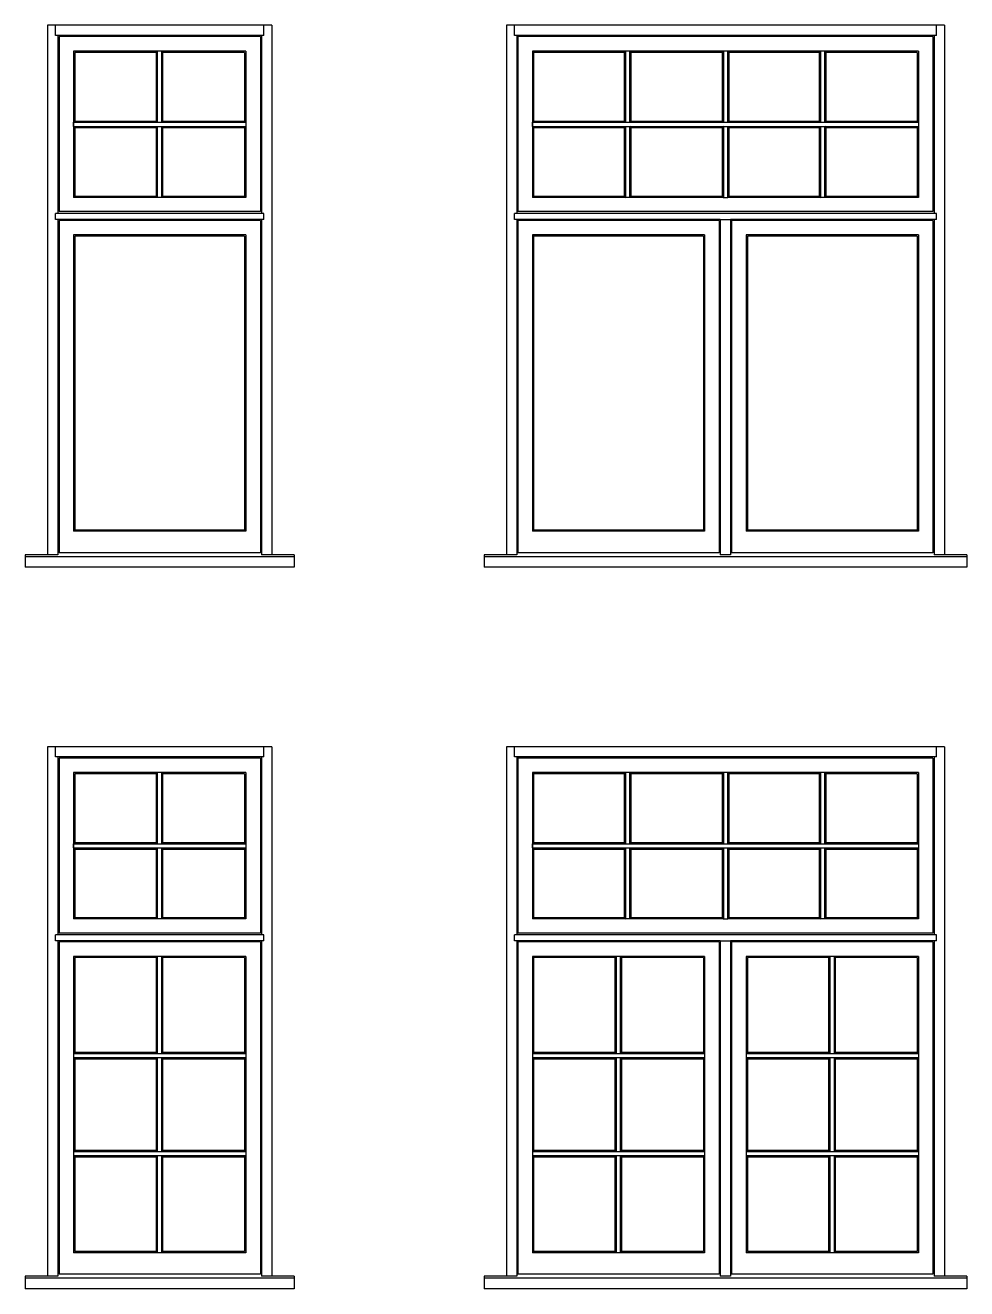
# Model space of a CAD drawing. Header units: inches. Extents: x 1985 to 11287, y 379 to 3234.
# Drawn here: x 9094.9 to 9221, y 1561.9 to 1730.9 of the extents above; entities that cross this region are included whole.
import ezdxf

# ---------------------------------------------------------------- set-up
doc = ezdxf.new("R2010")
doc.units = ezdxf.units.IN
doc.header["$MEASUREMENT"] = 0
doc.layers.add('elevation 99', color=7, linetype='CONTINUOUS')

msp = doc.modelspace()

# ---------------------------------------------------------------- linework, layer by layer
at = {"layer": 'elevation 99'}
for p, q in [((9097.929608, 1730.927162), (9097.929608, 1705.737557)), ((9127.92959, 1730.927162), (9097.929608, 1730.927162)), ((9098.992108, 1729.552161), (9098.992108, 1730.927162)), ((9126.86709, 1729.552161), (9098.992108, 1729.552161)), ((9099.304608, 1729.552161), (9099.304608, 1705.737557)), ((9126.55459, 1729.552161), (9126.55459, 1705.737557)), ((9126.86709, 1729.552161), (9126.86709, 1730.927162)), ((9127.92959, 1730.927162), (9127.92959, 1705.737557)), ((9159.357966, 1730.927162), (9159.357966, 1705.737557)), ((9189.357947, 1730.927162), (9159.357966, 1730.927162)), ((9160.420466, 1729.552161), (9160.420466, 1730.927162)), ((9187.982947, 1729.552161), (9160.420466, 1729.552161)), ((9160.732966, 1729.552161), (9160.732966, 1705.737557)), ((9216.920429, 1729.552161), (9183.482947, 1729.552161)), ((9217.982929, 1730.927162), (9187.982947, 1730.927162)), ((9216.607929, 1729.552161), (9216.607929, 1705.737557)), ((9216.920429, 1729.552161), (9216.920429, 1730.927162)), ((9217.982929, 1730.927162), (9217.982929, 1705.737557)), ((9099.448014, 1729.408475), (9099.448014, 1705.988024)), ((9126.410904, 1729.408475), (9099.448014, 1729.408475)), ((9126.410904, 1729.408475), (9126.410904, 1705.988024)), ((9160.876372, 1729.408475), (9160.876372, 1705.988024)), ((9187.839262, 1729.408475), (9160.876372, 1729.408475)), ((9216.464243, 1729.408475), (9183.626354, 1729.408475)), ((9216.464243, 1729.408475), (9216.464243, 1705.988024)), ((9101.393894, 1727.462875), (9101.393894, 1707.870966)), ((9124.465304, 1727.462875), (9101.393894, 1727.462875)), ((9101.554608, 1727.302161), (9101.554608, 1718.104421)), ((9112.487067, 1727.302161), (9101.554608, 1727.302161)), ((9112.487067, 1727.302161), (9112.647781, 1727.462875)), ((9112.487067, 1718.104421), (9112.487067, 1727.302161)), ((9112.647781, 1717.943706), (9112.647781, 1727.462875)), ((9113.201353, 1727.462875), (9113.362067, 1727.302161)), ((9113.201353, 1717.943706), (9113.201353, 1727.462875)), ((9124.30459, 1727.302161), (9113.362067, 1727.302161)), ((9113.362067, 1718.104421), (9113.362067, 1727.302161)), ((9124.30459, 1727.302161), (9124.30459, 1718.104421)), ((9124.465304, 1727.462875), (9124.465304, 1707.870966)), ((9162.822251, 1727.462875), (9162.822251, 1707.870966)), ((9188.393662, 1727.462875), (9162.822251, 1727.462875)), ((9162.982966, 1727.302161), (9162.982966, 1718.104421)), ((9175.165424, 1727.302161), (9162.982966, 1727.302161)), ((9175.165424, 1727.302161), (9175.326139, 1727.462875)), ((9175.165424, 1718.104421), (9175.165424, 1727.302161)), ((9175.326139, 1717.943706), (9175.326139, 1727.462875)), ((9175.87971, 1727.462875), (9176.040424, 1727.302161)), ((9175.87971, 1717.943706), (9175.87971, 1727.462875)), ((9188.232947, 1727.302161), (9176.040424, 1727.302161)), ((9176.040424, 1718.104421), (9176.040424, 1727.302161)), ((9188.232947, 1727.302161), (9188.393662, 1727.462875)), ((9188.232947, 1727.302161), (9188.232947, 1718.104421)), ((9188.393662, 1727.462875), (9188.393662, 1717.943706)), ((9214.518643, 1727.462875), (9188.393662, 1727.462875)), ((9188.947233, 1727.462875), (9188.947233, 1717.943706)), ((9188.947233, 1727.462875), (9189.107947, 1727.302161)), ((9189.107947, 1727.302161), (9189.107947, 1718.104421)), ((9201.290406, 1727.302161), (9189.107947, 1727.302161)), ((9201.290406, 1727.302161), (9201.45112, 1727.462875)), ((9201.290406, 1718.104421), (9201.290406, 1727.302161)), ((9201.45112, 1717.943706), (9201.45112, 1727.462875)), ((9202.004692, 1727.462875), (9202.165406, 1727.302161)), ((9202.004692, 1717.943706), (9202.004692, 1727.462875)), ((9214.357929, 1727.302161), (9202.165406, 1727.302161)), ((9202.165406, 1718.104421), (9202.165406, 1727.302161)), ((9214.357929, 1727.302161), (9214.357929, 1718.104421)), ((9214.518643, 1727.462875), (9214.518643, 1707.870966)), ((9101.554608, 1718.104421), (9101.393894, 1717.943706)), ((9101.393894, 1717.943706), (9112.647781, 1717.943706)), ((9101.393894, 1717.390135), (9101.393894, 1717.943706)), ((9101.554608, 1718.104421), (9112.487067, 1718.104421)), ((9112.487067, 1718.104421), (9112.647781, 1717.943706)), ((9112.647781, 1717.943706), (9113.201353, 1717.943706)), ((9113.362067, 1718.104421), (9113.201353, 1717.943706)), ((9113.201353, 1717.943706), (9124.465304, 1717.943706)), ((9113.362067, 1718.104421), (9124.30459, 1718.104421)), ((9124.30459, 1718.104421), (9124.465304, 1717.943706)), ((9162.982966, 1718.104421), (9162.822251, 1717.943706)), ((9162.822251, 1717.943706), (9175.326139, 1717.943706)), ((9162.822251, 1717.390135), (9162.822251, 1717.943706)), ((9162.982966, 1718.104421), (9175.165424, 1718.104421)), ((9175.165424, 1718.104421), (9175.326139, 1717.943706)), ((9175.326139, 1717.943706), (9175.87971, 1717.943706)), ((9176.040424, 1718.104421), (9175.87971, 1717.943706)), ((9175.87971, 1717.943706), (9188.393662, 1717.943706)), ((9176.040424, 1718.104421), (9188.232947, 1718.104421)), ((9188.232947, 1718.104421), (9188.393662, 1717.943706)), ((9188.393662, 1717.943706), (9188.947233, 1717.943706)), ((9189.107947, 1718.104421), (9188.947233, 1717.943706)), ((9188.947233, 1717.943706), (9201.45112, 1717.943706)), ((9189.107947, 1718.104421), (9201.290406, 1718.104421)), ((9201.290406, 1718.104421), (9201.45112, 1717.943706)), ((9201.45112, 1717.943706), (9202.004692, 1717.943706)), ((9202.165406, 1718.104421), (9202.004692, 1717.943706)), ((9202.004692, 1717.943706), (9214.518643, 1717.943706)), ((9202.165406, 1718.104421), (9214.357929, 1718.104421)), ((9214.357929, 1718.104421), (9214.518643, 1717.943706)), ((9101.393894, 1717.390135), (9112.647781, 1717.390135)), ((9101.393894, 1717.390135), (9101.554608, 1717.229421)), ((9101.554608, 1717.229421), (9101.554608, 1708.031681)), ((9101.554608, 1717.229421), (9112.487067, 1717.229421)), ((9112.487067, 1717.229421), (9112.647781, 1717.390135)), ((9112.487067, 1708.031681), (9112.487067, 1717.229421)), ((9112.647781, 1707.870966), (9112.647781, 1717.390135)), ((9112.647781, 1717.390135), (9113.201353, 1717.390135)), ((9113.201353, 1707.870966), (9113.201353, 1717.390135)), ((9113.201353, 1717.390135), (9124.465304, 1717.390135)), ((9113.362067, 1717.229421), (9113.201353, 1717.390135)), ((9113.362067, 1708.031681), (9113.362067, 1717.229421)), ((9113.362067, 1717.229421), (9124.30459, 1717.229421)), ((9124.465304, 1717.390135), (9124.30459, 1717.229421)), ((9124.30459, 1717.229421), (9124.30459, 1708.031681)), ((9162.822251, 1717.390135), (9175.326139, 1717.390135)), ((9162.822251, 1717.390135), (9162.982966, 1717.229421)), ((9162.982966, 1717.229421), (9162.982966, 1708.031681)), ((9162.982966, 1717.229421), (9175.165424, 1717.229421)), ((9175.165424, 1717.229421), (9175.326139, 1717.390135)), ((9175.165424, 1708.031681), (9175.165424, 1717.229421)), ((9175.326139, 1707.870966), (9175.326139, 1717.390135)), ((9175.326139, 1717.390135), (9175.87971, 1717.390135)), ((9175.87971, 1707.870966), (9175.87971, 1717.390135)), ((9175.87971, 1717.390135), (9188.393662, 1717.390135)), ((9176.040424, 1717.229421), (9175.87971, 1717.390135)), ((9176.040424, 1708.031681), (9176.040424, 1717.229421)), ((9176.040424, 1717.229421), (9188.232947, 1717.229421)), ((9188.393662, 1717.390135), (9188.232947, 1717.229421)), ((9188.232947, 1717.229421), (9188.232947, 1708.031681)), ((9188.393662, 1717.390135), (9188.947233, 1717.390135)), ((9188.393662, 1717.390135), (9188.393662, 1707.870966)), ((9188.947233, 1717.390135), (9201.45112, 1717.390135)), ((9188.947233, 1717.390135), (9189.107947, 1717.229421)), ((9188.947233, 1717.390135), (9188.947233, 1707.870966)), ((9189.107947, 1717.229421), (9189.107947, 1708.031681)), ((9189.107947, 1717.229421), (9201.290406, 1717.229421)), ((9201.290406, 1717.229421), (9201.45112, 1717.390135)), ((9201.290406, 1708.031681), (9201.290406, 1717.229421)), ((9201.45112, 1707.870966), (9201.45112, 1717.390135)), ((9201.45112, 1717.390135), (9202.004692, 1717.390135)), ((9202.004692, 1707.870966), (9202.004692, 1717.390135)), ((9202.004692, 1717.390135), (9214.518643, 1717.390135)), ((9202.165406, 1717.229421), (9202.004692, 1717.390135)), ((9202.165406, 1708.031681), (9202.165406, 1717.229421)), ((9202.165406, 1717.229421), (9214.357929, 1717.229421)), ((9214.518643, 1717.390135), (9214.357929, 1717.229421)), ((9214.357929, 1717.229421), (9214.357929, 1708.031681)), ((9124.465304, 1707.870966), (9101.393894, 1707.870966)), ((9112.487067, 1708.031681), (9101.554608, 1708.031681)), ((9112.487067, 1708.031681), (9112.647781, 1707.870966)), ((9113.362067, 1708.031681), (9113.201353, 1707.870966)), ((9124.30459, 1708.031681), (9113.362067, 1708.031681)), ((9188.393662, 1707.870966), (9162.822251, 1707.870966)), ((9175.165424, 1708.031681), (9162.982966, 1708.031681)), ((9175.165424, 1708.031681), (9175.326139, 1707.870966)), ((9176.040424, 1708.031681), (9175.87971, 1707.870966)), ((9188.232947, 1708.031681), (9176.040424, 1708.031681)), ((9188.232947, 1708.031681), (9188.393662, 1707.870966)), ((9188.393662, 1707.870966), (9188.947233, 1707.870966)), ((9188.947233, 1707.870966), (9189.107947, 1708.031681)), ((9214.518643, 1707.870966), (9188.947233, 1707.870966)), ((9201.290406, 1708.031681), (9189.107947, 1708.031681)), ((9201.290406, 1708.031681), (9201.45112, 1707.870966)), ((9202.165406, 1708.031681), (9202.004692, 1707.870966)), ((9214.357929, 1708.031681), (9202.165406, 1708.031681)), ((9126.410904, 1705.988024), (9099.448014, 1705.988024)), ((9187.839262, 1705.988024), (9160.876372, 1705.988024)), ((9216.464243, 1705.988024), (9183.626354, 1705.988024)), ((9097.929608, 1705.737557), (9097.929608, 1660.081251)), ((9126.86709, 1705.737557), (9098.992108, 1705.737557)), ((9098.992108, 1704.957356), (9098.992108, 1705.737557)), ((9126.86709, 1704.957356), (9098.992108, 1704.957356)), ((9099.304608, 1704.957356), (9099.304608, 1660.081251)), ((9099.448014, 1704.81367), (9099.448014, 1660.331718)), ((9126.410904, 1704.81367), (9099.448014, 1704.81367)), ((9126.410904, 1704.81367), (9126.410904, 1660.331718)), ((9126.55459, 1704.957356), (9126.55459, 1660.081251)), ((9126.86709, 1704.957356), (9126.86709, 1705.737557)), ((9127.92959, 1705.737557), (9127.92959, 1660.081251)), ((9159.357966, 1705.737557), (9159.357966, 1660.081251)), ((9187.982947, 1705.737557), (9160.420466, 1705.737557)), ((9160.420466, 1704.957356), (9160.420466, 1705.737557)), ((9187.982947, 1704.957356), (9160.420466, 1704.957356)), ((9160.732966, 1704.957356), (9160.732966, 1660.081251)), ((9160.876372, 1704.81367), (9160.876372, 1660.331718)), ((9187.839262, 1704.81367), (9160.876372, 1704.81367)), ((9216.920429, 1705.737557), (9183.482947, 1705.737557)), ((9187.839262, 1704.81367), (9187.839262, 1660.331718)), ((9187.982947, 1704.957356), (9187.982947, 1660.081251)), ((9187.982947, 1704.957356), (9187.982947, 1660.081251)), ((9187.982947, 1704.957356), (9189.357947, 1704.957356)), ((9189.357947, 1704.957356), (9189.357947, 1660.081251)), ((9189.357947, 1704.957356), (9189.357947, 1660.081251)), ((9216.920429, 1704.957356), (9189.357947, 1704.957356)), ((9189.501354, 1704.81367), (9189.501354, 1660.331718)), ((9216.464243, 1704.81367), (9189.501354, 1704.81367)), ((9216.464243, 1704.81367), (9216.464243, 1660.331718)), ((9216.607929, 1704.957356), (9216.607929, 1660.081251)), ((9216.920429, 1704.957356), (9216.920429, 1705.737557)), ((9217.982929, 1705.737557), (9217.982929, 1660.081251)), ((9101.393894, 1702.86807), (9101.393894, 1663.21466)), ((9124.465304, 1702.86807), (9101.393894, 1702.86807)), ((9101.554608, 1702.707356), (9101.554608, 1663.375374)), ((9124.30459, 1702.707356), (9101.554608, 1702.707356)), ((9124.30459, 1702.707356), (9124.30459, 1663.375374)), ((9124.465304, 1702.86807), (9124.465304, 1663.21466)), ((9162.822251, 1702.86807), (9162.822251, 1663.21466)), ((9185.893662, 1702.86807), (9162.822251, 1702.86807)), ((9162.982966, 1702.707356), (9162.982966, 1663.375374)), ((9185.732947, 1702.707356), (9162.982966, 1702.707356)), ((9185.732947, 1702.707356), (9185.732947, 1663.375374)), ((9185.893662, 1702.86807), (9185.893662, 1663.21466)), ((9191.447233, 1702.86807), (9191.447233, 1663.21466)), ((9214.518643, 1702.86807), (9191.447233, 1702.86807)), ((9191.607947, 1702.707356), (9191.607947, 1663.375374)), ((9214.357929, 1702.707356), (9191.607947, 1702.707356)), ((9214.357929, 1702.707356), (9214.357929, 1663.375374)), ((9214.518643, 1702.86807), (9214.518643, 1663.21466)), ((9124.465304, 1663.21466), (9101.393894, 1663.21466)), ((9124.30459, 1663.375374), (9101.554608, 1663.375374)), ((9185.893662, 1663.21466), (9162.822251, 1663.21466)), ((9185.732947, 1663.375374), (9162.982966, 1663.375374)), ((9214.518643, 1663.21466), (9191.447233, 1663.21466)), ((9214.357929, 1663.375374), (9191.607947, 1663.375374)), ((9126.410904, 1660.331718), (9099.448014, 1660.331718)), ((9187.839262, 1660.331718), (9160.876372, 1660.331718)), ((9216.464243, 1660.331718), (9189.501354, 1660.331718)), ((9099.304608, 1660.081251), (9094.929608, 1660.081251)), ((9094.929608, 1660.081251), (9094.929608, 1658.398508)), ((9130.92959, 1659.794719), (9094.929608, 1659.794719)), ((9130.92959, 1660.081251), (9126.55459, 1660.081251)), ((9130.92959, 1660.081251), (9130.92959, 1658.398508)), ((9160.732966, 1660.081251), (9156.357966, 1660.081251)), ((9156.357966, 1660.081251), (9156.357966, 1658.398508)), ((9192.357947, 1659.794719), (9156.357966, 1659.794719)), ((9220.982929, 1659.794719), (9184.982947, 1659.794719)), ((9189.357947, 1660.081251), (9187.982947, 1660.081251)), ((9220.982929, 1660.081251), (9216.607929, 1660.081251)), ((9220.982929, 1660.081251), (9220.982929, 1658.398508)), ((9130.92959, 1658.398508), (9094.929608, 1658.398508)), ((9192.357947, 1658.398508), (9156.357966, 1658.398508)), ((9220.982929, 1658.398508), (9184.982947, 1658.398508)), ((9097.929608, 1634.398516), (9097.929608, 1609.208911)), ((9127.92959, 1634.398516), (9097.929608, 1634.398516)), ((9098.992108, 1633.023515), (9098.992108, 1634.398516)), ((9126.86709, 1633.023515), (9126.86709, 1634.398516)), ((9127.92959, 1634.398516), (9127.92959, 1609.208911)), ((9159.357966, 1634.398516), (9159.357966, 1609.208911)), ((9189.357947, 1634.398516), (9159.357966, 1634.398516)), ((9160.420466, 1633.023515), (9160.420466, 1634.398516)), ((9217.982929, 1634.398516), (9187.982947, 1634.398516)), ((9216.920429, 1633.023515), (9216.920429, 1634.398516)), ((9217.982929, 1634.398516), (9217.982929, 1609.208911)), ((9126.86709, 1633.023515), (9098.992108, 1633.023515)), ((9099.304608, 1633.023515), (9099.304608, 1609.208911)), ((9099.448014, 1632.879829), (9099.448014, 1609.459378)), ((9126.410904, 1632.879829), (9099.448014, 1632.879829)), ((9126.410904, 1632.879829), (9126.410904, 1609.459378)), ((9126.55459, 1633.023515), (9126.55459, 1609.208911)), ((9216.920429, 1633.023515), (9160.420466, 1633.023515)), ((9160.732966, 1633.023515), (9160.732966, 1609.208911)), ((9160.876372, 1632.879829), (9160.876372, 1609.459378)), ((9216.464243, 1632.879829), (9160.876372, 1632.879829)), ((9216.464243, 1632.879829), (9216.464243, 1609.459378)), ((9216.607929, 1633.023515), (9216.607929, 1609.208911)), ((9101.393894, 1630.934229), (9101.393894, 1611.34232)), ((9124.465304, 1630.934229), (9101.393894, 1630.934229)), ((9101.554608, 1630.773515), (9101.554608, 1621.575775)), ((9112.487067, 1630.773515), (9101.554608, 1630.773515)), ((9112.487067, 1630.773515), (9112.647781, 1630.934229)), ((9112.487067, 1621.575775), (9112.487067, 1630.773515)), ((9112.647781, 1621.415061), (9112.647781, 1630.934229)), ((9113.201353, 1630.934229), (9113.362067, 1630.773515)), ((9113.201353, 1621.415061), (9113.201353, 1630.934229)), ((9124.30459, 1630.773515), (9113.362067, 1630.773515)), ((9113.362067, 1621.575775), (9113.362067, 1630.773515)), ((9124.30459, 1630.773515), (9124.30459, 1621.575775)), ((9124.465304, 1630.934229), (9124.465304, 1611.34232)), ((9162.822251, 1630.934229), (9162.822251, 1611.34232)), ((9188.393662, 1630.934229), (9162.822251, 1630.934229)), ((9162.982966, 1630.773515), (9162.982966, 1621.575775)), ((9175.165424, 1630.773515), (9162.982966, 1630.773515)), ((9175.165424, 1630.773515), (9175.326139, 1630.934229)), ((9175.165424, 1621.575775), (9175.165424, 1630.773515)), ((9175.326139, 1621.415061), (9175.326139, 1630.934229)), ((9175.87971, 1630.934229), (9176.040424, 1630.773515)), ((9175.87971, 1621.415061), (9175.87971, 1630.934229)), ((9188.232947, 1630.773515), (9176.040424, 1630.773515)), ((9176.040424, 1621.575775), (9176.040424, 1630.773515)), ((9188.232947, 1630.773515), (9188.393662, 1630.934229)), ((9188.232947, 1630.773515), (9188.232947, 1621.575775)), ((9188.393662, 1630.934229), (9188.393662, 1621.415061)), ((9214.518643, 1630.934229), (9188.393662, 1630.934229)), ((9188.947233, 1630.934229), (9188.947233, 1621.415061)), ((9188.947233, 1630.934229), (9189.107947, 1630.773515)), ((9189.107947, 1630.773515), (9189.107947, 1621.575775)), ((9201.290406, 1630.773515), (9189.107947, 1630.773515)), ((9201.290406, 1630.773515), (9201.45112, 1630.934229)), ((9201.290406, 1621.575775), (9201.290406, 1630.773515)), ((9201.45112, 1621.415061), (9201.45112, 1630.934229)), ((9202.004692, 1630.934229), (9202.165406, 1630.773515)), ((9202.004692, 1621.415061), (9202.004692, 1630.934229)), ((9214.357929, 1630.773515), (9202.165406, 1630.773515)), ((9202.165406, 1621.575775), (9202.165406, 1630.773515)), ((9214.357929, 1630.773515), (9214.357929, 1621.575775)), ((9214.518643, 1630.934229), (9214.518643, 1611.34232)), ((9101.554608, 1621.575775), (9101.393894, 1621.415061)), ((9101.393894, 1621.415061), (9112.647781, 1621.415061)), ((9101.393894, 1620.861489), (9101.393894, 1621.415061)), ((9101.554608, 1621.575775), (9112.487067, 1621.575775)), ((9112.487067, 1621.575775), (9112.647781, 1621.415061)), ((9112.647781, 1621.415061), (9113.201353, 1621.415061)), ((9113.362067, 1621.575775), (9113.201353, 1621.415061)), ((9113.201353, 1621.415061), (9124.465304, 1621.415061)), ((9113.362067, 1621.575775), (9124.30459, 1621.575775)), ((9124.30459, 1621.575775), (9124.465304, 1621.415061)), ((9162.982966, 1621.575775), (9162.822251, 1621.415061)), ((9162.822251, 1621.415061), (9175.326139, 1621.415061)), ((9162.822251, 1620.861489), (9162.822251, 1621.415061)), ((9162.982966, 1621.575775), (9175.165424, 1621.575775)), ((9175.165424, 1621.575775), (9175.326139, 1621.415061)), ((9175.326139, 1621.415061), (9175.87971, 1621.415061)), ((9176.040424, 1621.575775), (9175.87971, 1621.415061)), ((9175.87971, 1621.415061), (9188.393662, 1621.415061)), ((9176.040424, 1621.575775), (9188.232947, 1621.575775)), ((9188.232947, 1621.575775), (9188.393662, 1621.415061)), ((9188.393662, 1621.415061), (9188.947233, 1621.415061)), ((9189.107947, 1621.575775), (9188.947233, 1621.415061)), ((9188.947233, 1621.415061), (9201.45112, 1621.415061)), ((9189.107947, 1621.575775), (9201.290406, 1621.575775)), ((9201.290406, 1621.575775), (9201.45112, 1621.415061)), ((9201.45112, 1621.415061), (9202.004692, 1621.415061)), ((9202.165406, 1621.575775), (9202.004692, 1621.415061)), ((9202.004692, 1621.415061), (9214.518643, 1621.415061)), ((9202.165406, 1621.575775), (9214.357929, 1621.575775)), ((9214.357929, 1621.575775), (9214.518643, 1621.415061)), ((9101.393894, 1620.861489), (9112.647781, 1620.861489)), ((9101.393894, 1620.861489), (9101.554608, 1620.700775)), ((9101.554608, 1620.700775), (9101.554608, 1611.503035)), ((9101.554608, 1620.700775), (9112.487067, 1620.700775)), ((9112.487067, 1620.700775), (9112.647781, 1620.861489)), ((9112.487067, 1611.503035), (9112.487067, 1620.700775)), ((9112.647781, 1611.34232), (9112.647781, 1620.861489)), ((9112.647781, 1620.861489), (9113.201353, 1620.861489)), ((9113.201353, 1611.34232), (9113.201353, 1620.861489)), ((9113.201353, 1620.861489), (9124.465304, 1620.861489)), ((9113.362067, 1620.700775), (9113.201353, 1620.861489)), ((9113.362067, 1611.503035), (9113.362067, 1620.700775)), ((9113.362067, 1620.700775), (9124.30459, 1620.700775)), ((9124.465304, 1620.861489), (9124.30459, 1620.700775)), ((9124.30459, 1620.700775), (9124.30459, 1611.503035)), ((9162.822251, 1620.861489), (9175.326139, 1620.861489)), ((9162.822251, 1620.861489), (9162.982966, 1620.700775)), ((9162.982966, 1620.700775), (9162.982966, 1611.503035)), ((9162.982966, 1620.700775), (9175.165424, 1620.700775)), ((9175.165424, 1620.700775), (9175.326139, 1620.861489)), ((9175.165424, 1611.503035), (9175.165424, 1620.700775)), ((9175.326139, 1611.34232), (9175.326139, 1620.861489)), ((9175.326139, 1620.861489), (9175.87971, 1620.861489)), ((9175.87971, 1611.34232), (9175.87971, 1620.861489)), ((9175.87971, 1620.861489), (9188.393662, 1620.861489)), ((9176.040424, 1620.700775), (9175.87971, 1620.861489)), ((9176.040424, 1611.503035), (9176.040424, 1620.700775)), ((9176.040424, 1620.700775), (9188.232947, 1620.700775)), ((9188.393662, 1620.861489), (9188.232947, 1620.700775)), ((9188.232947, 1620.700775), (9188.232947, 1611.503035)), ((9188.393662, 1620.861489), (9188.947233, 1620.861489)), ((9188.393662, 1620.861489), (9188.393662, 1611.34232)), ((9188.947233, 1620.861489), (9201.45112, 1620.861489)), ((9188.947233, 1620.861489), (9189.107947, 1620.700775)), ((9188.947233, 1620.861489), (9188.947233, 1611.34232)), ((9189.107947, 1620.700775), (9189.107947, 1611.503035)), ((9189.107947, 1620.700775), (9201.290406, 1620.700775)), ((9201.290406, 1620.700775), (9201.45112, 1620.861489)), ((9201.290406, 1611.503035), (9201.290406, 1620.700775)), ((9201.45112, 1611.34232), (9201.45112, 1620.861489)), ((9201.45112, 1620.861489), (9202.004692, 1620.861489)), ((9202.004692, 1611.34232), (9202.004692, 1620.861489)), ((9202.004692, 1620.861489), (9214.518643, 1620.861489)), ((9202.165406, 1620.700775), (9202.004692, 1620.861489)), ((9202.165406, 1611.503035), (9202.165406, 1620.700775)), ((9202.165406, 1620.700775), (9214.357929, 1620.700775)), ((9214.518643, 1620.861489), (9214.357929, 1620.700775)), ((9214.357929, 1620.700775), (9214.357929, 1611.503035)), ((9124.465304, 1611.34232), (9101.393894, 1611.34232)), ((9112.487067, 1611.503035), (9101.554608, 1611.503035)), ((9112.487067, 1611.503035), (9112.647781, 1611.34232)), ((9113.362067, 1611.503035), (9113.201353, 1611.34232)), ((9124.30459, 1611.503035), (9113.362067, 1611.503035)), ((9188.393662, 1611.34232), (9162.822251, 1611.34232)), ((9175.165424, 1611.503035), (9162.982966, 1611.503035)), ((9175.165424, 1611.503035), (9175.326139, 1611.34232)), ((9176.040424, 1611.503035), (9175.87971, 1611.34232)), ((9188.232947, 1611.503035), (9176.040424, 1611.503035)), ((9188.232947, 1611.503035), (9188.393662, 1611.34232)), ((9188.393662, 1611.34232), (9188.947233, 1611.34232)), ((9188.947233, 1611.34232), (9189.107947, 1611.503035)), ((9214.518643, 1611.34232), (9188.947233, 1611.34232)), ((9201.290406, 1611.503035), (9189.107947, 1611.503035)), ((9201.290406, 1611.503035), (9201.45112, 1611.34232)), ((9202.165406, 1611.503035), (9202.004692, 1611.34232)), ((9214.357929, 1611.503035), (9202.165406, 1611.503035)), ((9126.410904, 1609.459378), (9099.448014, 1609.459378)), ((9216.464243, 1609.459378), (9160.876372, 1609.459378)), ((9097.929608, 1609.208911), (9097.929608, 1563.552605)), ((9126.86709, 1609.208911), (9098.992108, 1609.208911)), ((9098.992108, 1608.42871), (9098.992108, 1609.208911)), ((9126.86709, 1608.42871), (9098.992108, 1608.42871)), ((9099.304608, 1608.42871), (9099.304608, 1563.552605)), ((9099.448014, 1608.285024), (9099.448014, 1563.803072)), ((9126.410904, 1608.285024), (9099.448014, 1608.285024)), ((9126.410904, 1608.285024), (9126.410904, 1563.803072)), ((9126.55459, 1608.42871), (9126.55459, 1563.552605)), ((9126.86709, 1608.42871), (9126.86709, 1609.208911)), ((9127.92959, 1609.208911), (9127.92959, 1563.552605)), ((9159.357966, 1609.208911), (9159.357966, 1563.552605)), ((9160.420466, 1608.42871), (9160.420466, 1609.208911)), ((9216.920429, 1609.208911), (9160.420466, 1609.208911)), ((9187.982947, 1608.42871), (9160.420466, 1608.42871)), ((9160.732966, 1608.42871), (9160.732966, 1563.552605)), ((9160.876372, 1608.285024), (9160.876372, 1563.803072)), ((9187.839262, 1608.285024), (9160.876372, 1608.285024)), ((9187.839262, 1608.285024), (9187.839262, 1563.803072)), ((9187.982947, 1608.42871), (9187.982947, 1563.552605)), ((9187.982947, 1608.42871), (9187.982947, 1563.552605)), ((9187.982947, 1608.42871), (9189.357947, 1608.42871)), ((9189.357947, 1608.42871), (9189.357947, 1563.552605)), ((9189.357947, 1608.42871), (9189.357947, 1563.552605)), ((9216.920429, 1608.42871), (9189.357947, 1608.42871)), ((9189.501354, 1608.285024), (9189.501354, 1563.803072)), ((9216.464243, 1608.285024), (9189.501354, 1608.285024)), ((9216.464243, 1608.285024), (9216.464243, 1563.803072)), ((9216.607929, 1608.42871), (9216.607929, 1563.552605)), ((9216.920429, 1608.42871), (9216.920429, 1609.208911)), ((9217.982929, 1609.208911), (9217.982929, 1563.552605)), ((9101.393894, 1606.339424), (9101.393894, 1566.686014)), ((9124.465304, 1606.339424), (9101.393894, 1606.339424)), ((9101.554608, 1606.17871), (9101.554608, 1593.510581)), ((9112.487067, 1606.17871), (9101.554608, 1606.17871)), ((9112.487067, 1606.17871), (9112.647781, 1606.339424)), ((9112.487067, 1593.510581), (9112.487067, 1606.17871)), ((9112.647781, 1593.349867), (9112.647781, 1606.339424)), ((9113.201353, 1606.339424), (9113.362067, 1606.17871)), ((9113.201353, 1593.349867), (9113.201353, 1606.339424)), ((9124.30459, 1606.17871), (9113.362067, 1606.17871)), ((9113.362067, 1593.510581), (9113.362067, 1606.17871)), ((9124.30459, 1606.17871), (9124.30459, 1593.510581)), ((9124.465304, 1606.339424), (9124.465304, 1566.686014)), ((9162.822251, 1606.339424), (9162.822251, 1566.686014)), ((9185.893662, 1606.339424), (9162.822251, 1606.339424)), ((9162.982966, 1606.17871), (9162.982966, 1593.510581)), ((9173.915424, 1606.17871), (9162.982966, 1606.17871)), ((9173.915424, 1606.17871), (9174.076139, 1606.339424)), ((9173.915424, 1593.510581), (9173.915424, 1606.17871)), ((9174.076139, 1593.349867), (9174.076139, 1606.339424)), ((9174.62971, 1606.339424), (9174.790424, 1606.17871)), ((9174.62971, 1593.349867), (9174.62971, 1606.339424)), ((9185.732947, 1606.17871), (9174.790424, 1606.17871)), ((9174.790424, 1593.510581), (9174.790424, 1606.17871)), ((9185.732947, 1606.17871), (9185.732947, 1593.510581)), ((9185.893662, 1606.339424), (9185.893662, 1566.686014)), ((9191.447233, 1606.339424), (9191.447233, 1566.686014)), ((9214.518643, 1606.339424), (9191.447233, 1606.339424)), ((9191.607947, 1606.17871), (9191.607947, 1593.510581)), ((9202.540406, 1606.17871), (9191.607947, 1606.17871)), ((9202.540406, 1606.17871), (9202.70112, 1606.339424)), ((9202.540406, 1593.510581), (9202.540406, 1606.17871)), ((9202.70112, 1593.349867), (9202.70112, 1606.339424)), ((9203.254692, 1606.339424), (9203.415406, 1606.17871)), ((9203.254692, 1593.349867), (9203.254692, 1606.339424)), ((9214.357929, 1606.17871), (9203.415406, 1606.17871)), ((9203.415406, 1593.510581), (9203.415406, 1606.17871)), ((9214.357929, 1606.17871), (9214.357929, 1593.510581)), ((9214.518643, 1606.339424), (9214.518643, 1566.686014)), ((9101.554608, 1593.510581), (9101.393894, 1593.349867)), ((9101.393894, 1593.349867), (9112.647781, 1593.349867)), ((9101.393894, 1592.796296), (9112.647781, 1592.796296)), ((9101.393894, 1592.796296), (9101.554608, 1592.635581)), ((9101.554608, 1593.510581), (9112.487067, 1593.510581)), ((9101.554608, 1592.635581), (9101.554608, 1580.399921)), ((9101.554608, 1592.635581), (9112.487067, 1592.635581)), ((9112.487067, 1593.510581), (9112.647781, 1593.349867)), ((9112.487067, 1592.635581), (9112.647781, 1592.796296)), ((9112.487067, 1580.399921), (9112.487067, 1592.635581)), ((9112.647781, 1593.349867), (9113.201353, 1593.349867)), ((9112.647781, 1592.796296), (9113.201353, 1592.796296)), ((9112.647781, 1580.239206), (9112.647781, 1592.796296)), ((9113.362067, 1593.510581), (9113.201353, 1593.349867)), ((9113.201353, 1593.349867), (9124.465304, 1593.349867)), ((9113.201353, 1592.796296), (9124.465304, 1592.796296)), ((9113.362067, 1592.635581), (9113.201353, 1592.796296)), ((9113.201353, 1580.239206), (9113.201353, 1592.796296)), ((9113.362067, 1593.510581), (9124.30459, 1593.510581)), ((9113.362067, 1580.399921), (9113.362067, 1592.635581)), ((9113.362067, 1592.635581), (9124.30459, 1592.635581)), ((9124.30459, 1593.510581), (9124.465304, 1593.349867)), ((9124.465304, 1592.796296), (9124.30459, 1592.635581)), ((9124.30459, 1592.635581), (9124.30459, 1580.399921)), ((9162.982966, 1593.510581), (9162.822251, 1593.349867)), ((9162.822251, 1593.349867), (9174.076139, 1593.349867)), ((9162.822251, 1592.796296), (9174.076139, 1592.796296)), ((9162.822251, 1592.796296), (9162.982966, 1592.635581)), ((9162.982966, 1593.510581), (9173.915424, 1593.510581)), ((9162.982966, 1592.635581), (9162.982966, 1580.399921)), ((9162.982966, 1592.635581), (9173.915424, 1592.635581)), ((9173.915424, 1593.510581), (9174.076139, 1593.349867)), ((9173.915424, 1592.635581), (9174.076139, 1592.796296)), ((9173.915424, 1580.399921), (9173.915424, 1592.635581)), ((9174.076139, 1593.349867), (9174.62971, 1593.349867)), ((9174.076139, 1592.796296), (9174.62971, 1592.796296)), ((9174.076139, 1580.239206), (9174.076139, 1592.796296)), ((9174.790424, 1593.510581), (9174.62971, 1593.349867)), ((9174.62971, 1593.349867), (9185.893662, 1593.349867)), ((9174.62971, 1592.796296), (9185.893662, 1592.796296)), ((9174.790424, 1592.635581), (9174.62971, 1592.796296)), ((9174.62971, 1580.239206), (9174.62971, 1592.796296)), ((9174.790424, 1593.510581), (9185.732947, 1593.510581)), ((9174.790424, 1580.399921), (9174.790424, 1592.635581)), ((9174.790424, 1592.635581), (9185.732947, 1592.635581)), ((9185.732947, 1593.510581), (9185.893662, 1593.349867)), ((9185.893662, 1592.796296), (9185.732947, 1592.635581)), ((9185.732947, 1592.635581), (9185.732947, 1580.399921)), ((9191.607947, 1593.510581), (9191.447233, 1593.349867)), ((9191.447233, 1593.349867), (9202.70112, 1593.349867)), ((9191.447233, 1592.796296), (9202.70112, 1592.796296)), ((9191.447233, 1592.796296), (9191.607947, 1592.635581)), ((9191.607947, 1593.510581), (9202.540406, 1593.510581)), ((9191.607947, 1592.635581), (9191.607947, 1580.399921)), ((9191.607947, 1592.635581), (9202.540406, 1592.635581)), ((9202.540406, 1593.510581), (9202.70112, 1593.349867)), ((9202.540406, 1592.635581), (9202.70112, 1592.796296)), ((9202.540406, 1580.399921), (9202.540406, 1592.635581)), ((9202.70112, 1593.349867), (9203.254692, 1593.349867)), ((9202.70112, 1592.796296), (9203.254692, 1592.796296)), ((9202.70112, 1580.239206), (9202.70112, 1592.796296)), ((9203.415406, 1593.510581), (9203.254692, 1593.349867)), ((9203.254692, 1593.349867), (9214.518643, 1593.349867)), ((9203.254692, 1592.796296), (9214.518643, 1592.796296)), ((9203.415406, 1592.635581), (9203.254692, 1592.796296)), ((9203.254692, 1580.239206), (9203.254692, 1592.796296)), ((9203.415406, 1593.510581), (9214.357929, 1593.510581)), ((9203.415406, 1580.399921), (9203.415406, 1592.635581)), ((9203.415406, 1592.635581), (9214.357929, 1592.635581)), ((9214.357929, 1593.510581), (9214.518643, 1593.349867)), ((9214.518643, 1592.796296), (9214.357929, 1592.635581)), ((9214.357929, 1592.635581), (9214.357929, 1580.399921)), ((9101.554608, 1580.399921), (9101.393894, 1580.239206)), ((9101.393894, 1580.239206), (9112.647781, 1580.239206)), ((9101.393894, 1579.685635), (9112.647781, 1579.685635)), ((9101.393894, 1579.685635), (9101.554608, 1579.524921)), ((9101.554608, 1580.399921), (9112.487067, 1580.399921)), ((9101.554608, 1579.524921), (9101.554608, 1566.846728)), ((9101.554608, 1579.524921), (9112.487067, 1579.524921)), ((9112.487067, 1580.399921), (9112.647781, 1580.239206)), ((9112.487067, 1579.524921), (9112.647781, 1579.685635)), ((9112.487067, 1566.846728), (9112.487067, 1579.524921)), ((9112.647781, 1580.239206), (9113.201353, 1580.239206)), ((9112.647781, 1566.686014), (9112.647781, 1579.685635)), ((9112.647781, 1579.685635), (9113.201353, 1579.685635)), ((9113.362067, 1580.399921), (9113.201353, 1580.239206)), ((9113.201353, 1580.239206), (9124.465304, 1580.239206)), ((9113.201353, 1566.686014), (9113.201353, 1579.685635)), ((9113.201353, 1579.685635), (9124.465304, 1579.685635)), ((9113.362067, 1579.524921), (9113.201353, 1579.685635)), ((9113.362067, 1580.399921), (9124.30459, 1580.399921)), ((9113.362067, 1566.846728), (9113.362067, 1579.524921)), ((9113.362067, 1579.524921), (9124.30459, 1579.524921)), ((9124.30459, 1580.399921), (9124.465304, 1580.239206)), ((9124.465304, 1579.685635), (9124.30459, 1579.524921)), ((9124.30459, 1579.524921), (9124.30459, 1566.846728)), ((9162.982966, 1580.399921), (9162.822251, 1580.239206)), ((9162.822251, 1580.239206), (9174.076139, 1580.239206)), ((9162.822251, 1579.685635), (9174.076139, 1579.685635)), ((9162.822251, 1579.685635), (9162.982966, 1579.524921)), ((9162.982966, 1580.399921), (9173.915424, 1580.399921)), ((9162.982966, 1579.524921), (9162.982966, 1566.846728)), ((9162.982966, 1579.524921), (9173.915424, 1579.524921)), ((9173.915424, 1580.399921), (9174.076139, 1580.239206)), ((9173.915424, 1579.524921), (9174.076139, 1579.685635)), ((9173.915424, 1566.846728), (9173.915424, 1579.524921)), ((9174.076139, 1580.239206), (9174.62971, 1580.239206)), ((9174.076139, 1566.686014), (9174.076139, 1579.685635)), ((9174.076139, 1579.685635), (9174.62971, 1579.685635)), ((9174.790424, 1580.399921), (9174.62971, 1580.239206)), ((9174.62971, 1580.239206), (9185.893662, 1580.239206)), ((9174.62971, 1566.686014), (9174.62971, 1579.685635)), ((9174.62971, 1579.685635), (9185.893662, 1579.685635)), ((9174.790424, 1579.524921), (9174.62971, 1579.685635)), ((9174.790424, 1580.399921), (9185.732947, 1580.399921)), ((9174.790424, 1566.846728), (9174.790424, 1579.524921)), ((9174.790424, 1579.524921), (9185.732947, 1579.524921)), ((9185.732947, 1580.399921), (9185.893662, 1580.239206)), ((9185.893662, 1579.685635), (9185.732947, 1579.524921)), ((9185.732947, 1579.524921), (9185.732947, 1566.846728)), ((9191.607947, 1580.399921), (9191.447233, 1580.239206)), ((9191.447233, 1580.239206), (9202.70112, 1580.239206)), ((9191.447233, 1579.685635), (9202.70112, 1579.685635)), ((9191.447233, 1579.685635), (9191.607947, 1579.524921)), ((9191.607947, 1580.399921), (9202.540406, 1580.399921)), ((9191.607947, 1579.524921), (9191.607947, 1566.846728)), ((9191.607947, 1579.524921), (9202.540406, 1579.524921)), ((9202.540406, 1580.399921), (9202.70112, 1580.239206)), ((9202.540406, 1579.524921), (9202.70112, 1579.685635)), ((9202.540406, 1566.846728), (9202.540406, 1579.524921)), ((9202.70112, 1580.239206), (9203.254692, 1580.239206)), ((9202.70112, 1566.686014), (9202.70112, 1579.685635)), ((9202.70112, 1579.685635), (9203.254692, 1579.685635)), ((9203.415406, 1580.399921), (9203.254692, 1580.239206)), ((9203.254692, 1580.239206), (9214.518643, 1580.239206)), ((9203.254692, 1566.686014), (9203.254692, 1579.685635)), ((9203.254692, 1579.685635), (9214.518643, 1579.685635)), ((9203.415406, 1579.524921), (9203.254692, 1579.685635)), ((9203.415406, 1580.399921), (9214.357929, 1580.399921)), ((9203.415406, 1566.846728), (9203.415406, 1579.524921)), ((9203.415406, 1579.524921), (9214.357929, 1579.524921)), ((9214.357929, 1580.399921), (9214.518643, 1580.239206)), ((9214.518643, 1579.685635), (9214.357929, 1579.524921)), ((9214.357929, 1579.524921), (9214.357929, 1566.846728)), ((9124.465304, 1566.686014), (9101.393894, 1566.686014)), ((9112.487067, 1566.846728), (9101.554608, 1566.846728)), ((9112.487067, 1566.846728), (9112.647781, 1566.686014)), ((9113.362067, 1566.846728), (9113.201353, 1566.686014)), ((9124.30459, 1566.846728), (9113.362067, 1566.846728)), ((9185.893662, 1566.686014), (9162.822251, 1566.686014)), ((9173.915424, 1566.846728), (9162.982966, 1566.846728)), ((9173.915424, 1566.846728), (9174.076139, 1566.686014)), ((9174.790424, 1566.846728), (9174.62971, 1566.686014)), ((9185.732947, 1566.846728), (9174.790424, 1566.846728)), ((9214.518643, 1566.686014), (9191.447233, 1566.686014)), ((9202.540406, 1566.846728), (9191.607947, 1566.846728)), ((9202.540406, 1566.846728), (9202.70112, 1566.686014)), ((9203.415406, 1566.846728), (9203.254692, 1566.686014)), ((9214.357929, 1566.846728), (9203.415406, 1566.846728)), ((9126.410904, 1563.803072), (9099.448014, 1563.803072)), ((9187.839262, 1563.803072), (9160.876372, 1563.803072)), ((9216.464243, 1563.803072), (9189.501354, 1563.803072)), ((9099.304608, 1563.552605), (9094.929608, 1563.552605)), ((9094.929608, 1563.552605), (9094.929608, 1561.869862)), ((9130.92959, 1563.266073), (9094.929608, 1563.266073)), ((9130.92959, 1563.552605), (9126.55459, 1563.552605)), ((9130.92959, 1563.552605), (9130.92959, 1561.869862)), ((9160.732966, 1563.552605), (9156.357966, 1563.552605)), ((9156.357966, 1563.552605), (9156.357966, 1561.869862)), ((9192.357947, 1563.266073), (9156.357966, 1563.266073)), ((9220.982929, 1563.266073), (9184.982947, 1563.266073)), ((9189.357947, 1563.552605), (9187.982947, 1563.552605)), ((9220.982929, 1563.552605), (9216.607929, 1563.552605)), ((9220.982929, 1563.552605), (9220.982929, 1561.869862)), ((9130.92959, 1561.869862), (9094.929608, 1561.869862)), ((9192.357947, 1561.869862), (9156.357966, 1561.869862)), ((9220.982929, 1561.869862), (9184.982947, 1561.869862))]:
    msp.add_line(p, q, dxfattribs=at)

doc.saveas('drawing.dxf')
